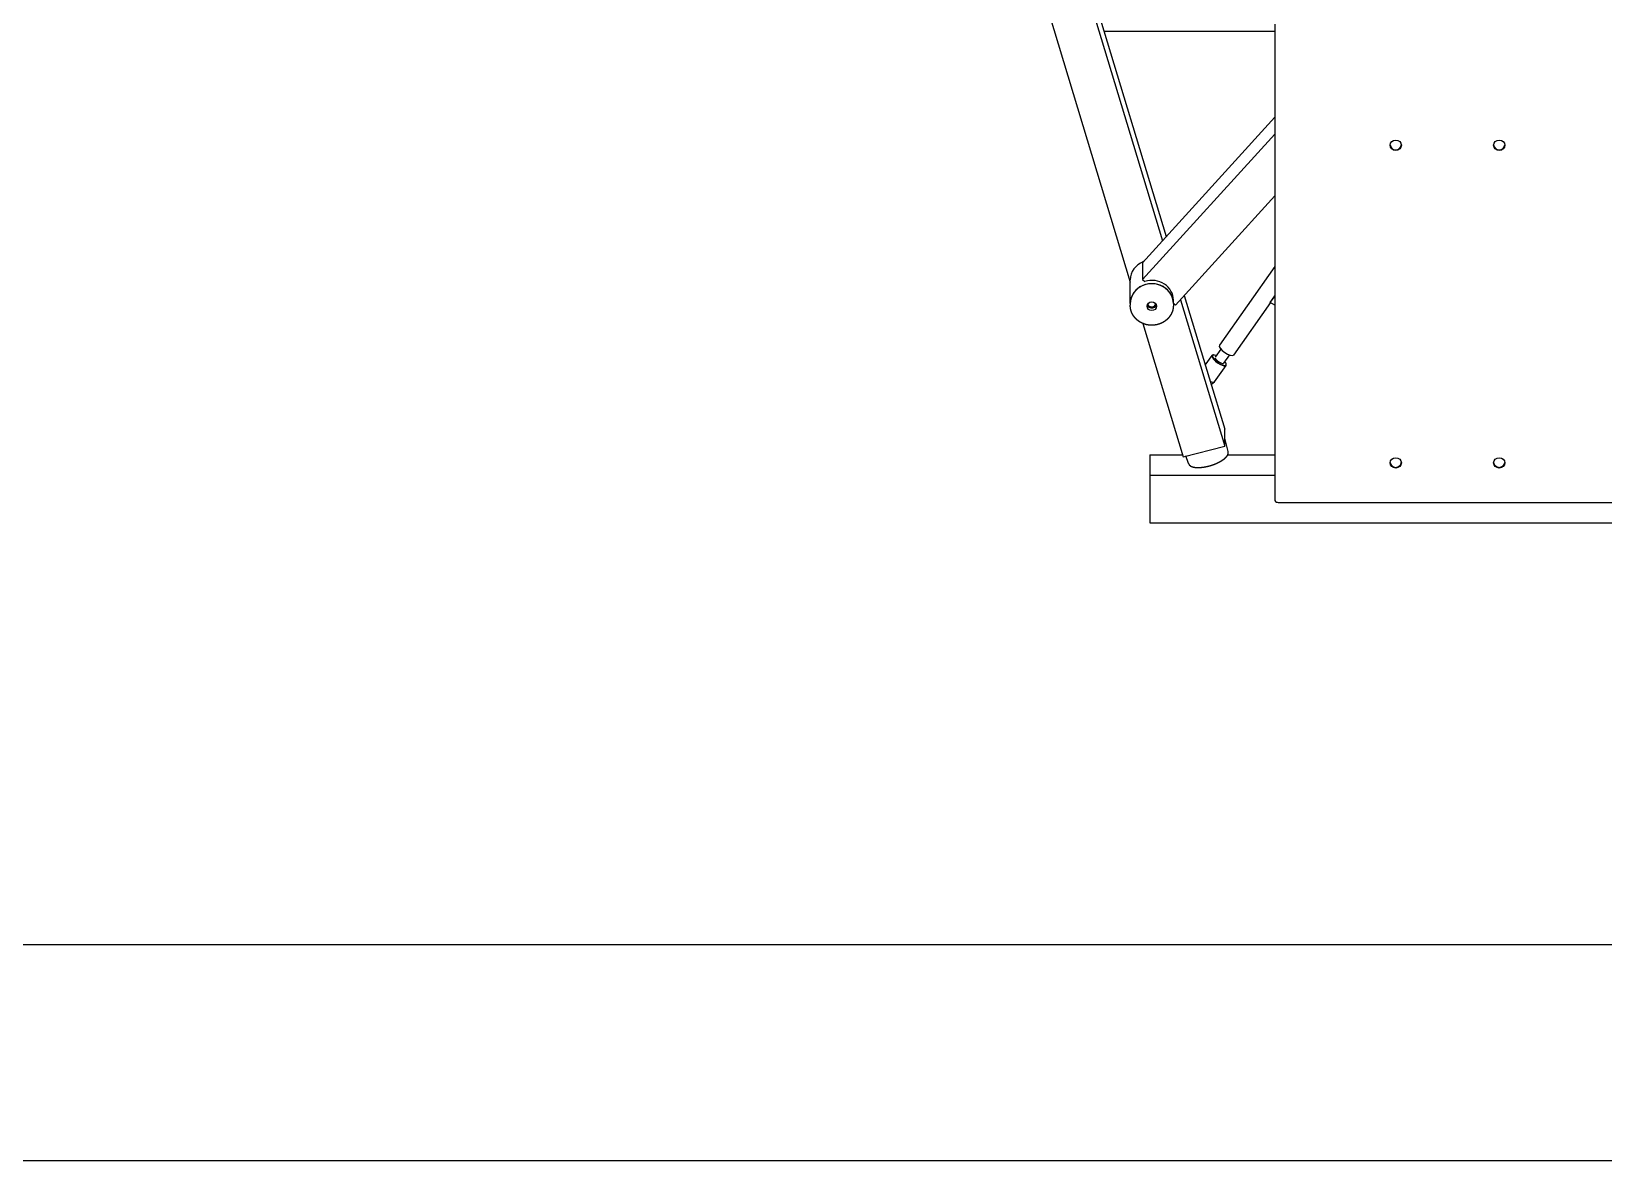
# Model space of a CAD drawing. Header units: millimetres. Extents: x -396 to 32754, y 354 to 22128.
# Drawn here: x 18904 to 20727, y 354 to 1663 of the extents above; entities that cross this region are included whole.
import ezdxf

# ---------------------------------------------------------------- set-up
doc = ezdxf.new("R2010")
doc.units = ezdxf.units.MM
for name, color, linetype in [('equipments', 250, 'Continuous'), ('furniture', 26, 'Continuous'), ('walls', 5, 'Continuous')]:
    doc.layers.add(name, color=color, linetype=linetype)

# ---------------------------------------------------------------- blocks, each defined once
blk = doc.blocks.new('Fit22')
at = {"layer": 'equipments'}
for p, q in [((-557.4, 905), (-367.8, 279.1)), ((-504.7, 902.1), (-330.4, 327)), ((-499.3, 903.9), (-326, 331.9)), ((-200, 569.5), (-398, 569.5)), ((-200, 578), (-200, 25.7)), ((-200, 470.1), (-353.6, 301.5)), ((-200, 450.5), (-353.6, 282)), ((-200, 378.9), (-315.3, 252.4)), ((-353.6, 301.5), (-353.6, 282)), ((-200, 297.1), (-264.5, 205.9)), ((-367.8, 254.1), (-367.8, 281.5)), ((-353.6, 282), (-350.8, 279.8)), ((-317.8, 254.1), (-317.8, 258)), ((-309.7, 258.6), (-258.3, 88.9)), ((-305.3, 263.5), (-276.3, 167.9)), ((-205, 255.3), (-248.1, 194.3)), ((-205.4, 255.5), (-200, 263.2)), ((-200, 263.2), (-205.4, 255.6)), ((-205.4, 255.5), (-205.4, 255.6)), ((-200, 252.3), (-205.4, 255.5)), ((-367.8, 254.1), (-367.8, 252.2)), ((-317.8, 254.4), (-315.3, 252.4)), ((-317.8, 254.1), (-317.8, 252.2)), ((-353.3, 231.1), (-306.5, 76.6)), ((-262.7, 201.4), (-269.4, 192)), ((-280.8, 182.8), (-272.9, 193.9)), ((-271.1, 194.6), (-271.8, 194.5)), ((-270, 163.5), (-256.6, 182.4)), ((-252.9, 194.5), (-259.6, 185.1)), ((-256.6, 184.3), (-256.4, 183.7)), ((-276.3, 167.9), (-258.3, 108.5)), ((-274, 160.3), (-270.2, 163.2)), ((-258.3, 88.9), (-258.3, 108.5)), ((-254.2, 82.5), (-258.3, 98)), ((-345, 78.7), (-345, 55.2)), ((-345, 78.7), (-307.1, 78.7)), ((-306.5, 76.6), (-258.3, 88.9)), ((-300.2, 68.6), (-303.3, 77.4)), ((-254.8, 78.7), (-200, 78.7)), ((-345, 55.2), (-200, 55.2)), ((-345, 55.2), (-345, 0)), ((-194, 23.4), (194, 23.4)), ((-345, 0), (345, 0))]:
    blk.add_line(p, q, dxfattribs=at)
for centre, major_axis, ratio, start_param, end_param in [((-60, 437.6), (6.5, 0), 0.920505, 1.570796326794895, 7.853981633974482), ((-60, 438.4), (6.5, 0), 0.920505, -3.076242, -1.570796), ((-60, 438.4), (6.5, 0), 0.920505, -1.570796, -0.06535), ((60, 437.6), (6.5, 0), 0.920505, 1.570796326794895, 7.853981633974482), ((60, 438.4), (6.5, 0), 0.920505, -3.076242, -1.570796), ((60, 438.4), (6.5, 0), 0.920505, -1.570796, -0.06535), ((-342.8, 281.5), (25, 0), 0.920505, 1.971902, 3.141593), ((-342.8, 254.1), (25, 0), 0.920505, 0.872665, 3.141593), ((-342.8, 254.1), (25, 0), 0.920505, 1.169371, 3.141593), ((-342.8, 258), (25, 0), 0.920505, 0, 1.89661), ((-342.8, 254.1), (25, 0), 0.920505, 0, 1.169371), ((-342.8, 251), (5.5, 0), 0.920505, 1.570796326794897, 7.853981633974483), ((-342.8, 254.1), (25, 0), 0.920505, 0, 0.872665), ((-342.8, 254.1), (5.5, 0), 0.920505, -2.827757, -1.972222), ((-342.8, 254.9), (5, 0), 0.920505, -2.83607, -0.305525), ((-342.8, 254.1), (5.5, 0), 0.920505, -1.972222, -0.313835), ((-256.3, 200.1), (8.17, -5.77), 0.327528, 3.141593, 6.283185), ((-264.8, 188.2), (8.17, -5.77), 0.327528, 2.787597, 6.637181), ((-264.5, 188.5), (7.76, -5.48), 0.327528, 2.254385, 7.170394), ((-264.5, 188.5), (4.9, -3.46), 0.327528, -2.788046, -1.343337), ((-264.5, 188.5), (4.9, -3.46), 0.327528, -1.343337, 0.000718), ((-278.1, 169.3), (8.17, -5.77), 0.327528, -0.970255, 0), ((-60, 69.4), (6.5, 0), 0.920505, 1.570796326794895, 7.853981633974482), ((60, 69.4), (6.5, 0), 0.920505, 1.570796326794895, 7.853981633974482), ((-60, 70.2), (6.5, 0), 0.920505, -3.076242, -1.570796), ((-60, 70.2), (6.5, 0), 0.920505, -1.570796, -0.06535), ((60, 70.2), (6.5, 0), 0.920505, -3.076242, -1.570796), ((60, 70.2), (6.5, 0), 0.920505, -1.570796, -0.06535), ((-194, 25.7), (6, 0), 0.390731, -3.141593, -1.570796)]:
    blk.add_ellipse(centre, major_axis=major_axis, ratio=ratio, start_param=start_param, end_param=end_param, dxfattribs=at)
for points in [[(-367.8, 251.9), (-367.8, 252.2)], [(-367.8, 251.5), (-367.8, 251.9)], [(-367.8, 251.2), (-367.8, 251.5)], [(-367.8, 250.9), (-367.8, 251.2)], [(-367.8, 250.6), (-367.8, 250.9)], [(-367.7, 250.3), (-367.8, 250.6)], [(-367.7, 250), (-367.7, 250.3)], [(-367.7, 249.6), (-367.7, 250)], [(-367.6, 249.3), (-367.7, 249.6)], [(-367.6, 249), (-367.6, 249.3)], [(-367.5, 248.7), (-367.6, 249)], [(-367.5, 248.4), (-367.5, 248.7)], [(-367.4, 248.1), (-367.5, 248.4)], [(-367.4, 247.7), (-367.4, 248.1)], [(-367.3, 247.4), (-367.4, 247.7)], [(-367.2, 247.1), (-367.3, 247.4)], [(-367.2, 246.8), (-367.2, 247.1)], [(-367.1, 246.5), (-367.2, 246.8)], [(-367, 246.2), (-367.1, 246.5)], [(-366.9, 245.8), (-367, 246.2)], [(-366.8, 245.5), (-366.9, 245.8)], [(-366.6, 245.1), (-366.8, 245.5)], [(-366.5, 244.8), (-366.6, 245.1)], [(-366.4, 244.4), (-366.5, 244.8)], [(-366.3, 244.1), (-366.4, 244.4)], [(-366.1, 243.7), (-366.3, 244.1)], [(-366, 243.4), (-366.1, 243.7)], [(-365.8, 243), (-366, 243.4)], [(-365.6, 242.7), (-365.8, 243)], [(-365.5, 242.3), (-365.6, 242.7)], [(-365.3, 242), (-365.5, 242.3)], [(-365.1, 241.7), (-365.3, 242)], [(-364.9, 241.3), (-365.1, 241.7)], [(-364.8, 241), (-364.9, 241.3)], [(-364.6, 240.7), (-364.8, 241)], [(-364.4, 240.4), (-364.6, 240.7)], [(-364.2, 240.1), (-364.4, 240.4)], [(-363.9, 239.7), (-364.2, 240.1)], [(-363.7, 239.4), (-363.9, 239.7)], [(-363.5, 239.1), (-363.7, 239.4)], [(-363.3, 238.8), (-363.5, 239.1)], [(-363, 238.5), (-363.3, 238.8)], [(-362.8, 238.2), (-363, 238.5)], [(-362.6, 237.9), (-362.8, 238.2)], [(-362.3, 237.6), (-362.6, 237.9)], [(-362.1, 237.3), (-362.3, 237.6)], [(-361.8, 237), (-362.1, 237.3)], [(-361.5, 236.7), (-361.8, 237)], [(-323.9, 237), (-324.2, 236.7)], [(-323.7, 237.2), (-323.9, 237)], [(-323.4, 237.5), (-323.7, 237.2)], [(-323.2, 237.8), (-323.4, 237.5)], [(-322.9, 238.1), (-323.2, 237.8)], [(-322.7, 238.4), (-322.9, 238.1)], [(-322.4, 238.7), (-322.7, 238.4)], [(-322.2, 239), (-322.4, 238.7)], [(-322, 239.3), (-322.2, 239)], [(-321.8, 239.6), (-322, 239.3)], [(-321.6, 239.9), (-321.8, 239.6)], [(-321.4, 240.2), (-321.6, 239.9)], [(-321.2, 240.6), (-321.4, 240.2)], [(-321, 240.9), (-321.2, 240.6)], [(-320.8, 241.2), (-321, 240.9)], [(-320.6, 241.5), (-320.8, 241.2)], [(-320.4, 241.9), (-320.6, 241.5)], [(-320.2, 242.2), (-320.4, 241.9)], [(-320.1, 242.5), (-320.2, 242.2)], [(-319.9, 242.9), (-320.1, 242.5)], [(-319.8, 243.2), (-319.9, 242.9)], [(-319.6, 243.5), (-319.8, 243.2)], [(-319.5, 243.9), (-319.6, 243.5)], [(-319.3, 244.2), (-319.5, 243.9)], [(-319.2, 244.6), (-319.3, 244.2)], [(-319.1, 244.9), (-319.2, 244.6)], [(-318.9, 245.3), (-319.1, 244.9)], [(-318.8, 245.6), (-318.9, 245.3)], [(-318.7, 246), (-318.8, 245.6)], [(-318.6, 246.3), (-318.7, 246)], [(-318.5, 246.7), (-318.6, 246.3)], [(-318.4, 247.1), (-318.5, 246.7)], [(-318.3, 247.8), (-318.4, 247.4)], [(-318.4, 247.4), (-318.4, 247.1)], [(-318.2, 248.1), (-318.3, 247.8)], [(-318.1, 248.5), (-318.2, 248.1)], [(-318, 249.2), (-318.1, 248.9)], [(-318.1, 248.9), (-318.1, 248.5)], [(-317.9, 250), (-318, 249.6)], [(-318, 249.6), (-318, 249.2)], [(-317.8, 251.4), (-317.9, 251.1)], [(-317.9, 251.1), (-317.9, 250.7)], [(-317.9, 250.7), (-317.9, 250.3)], [(-317.9, 250.3), (-317.9, 250)], [(-317.8, 252.2), (-317.8, 251.8)], [(-317.8, 251.8), (-317.8, 251.4)], [(-361.3, 236.5), (-361.5, 236.7)], [(-361, 236.2), (-361.3, 236.5)], [(-360.7, 235.9), (-361, 236.2)], [(-360.4, 235.7), (-360.7, 235.9)], [(-360.1, 235.4), (-360.4, 235.7)], [(-359.8, 235.1), (-360.1, 235.4)], [(-359.5, 234.9), (-359.8, 235.1)], [(-359.2, 234.6), (-359.5, 234.9)], [(-358.9, 234.4), (-359.2, 234.6)], [(-358.6, 234.2), (-358.9, 234.4)], [(-358.3, 233.9), (-358.6, 234.2)], [(-358, 233.7), (-358.3, 233.9)], [(-357.7, 233.5), (-358, 233.7)], [(-357.4, 233.3), (-357.7, 233.5)], [(-357, 233), (-357.4, 233.3)], [(-356.7, 232.8), (-357, 233)], [(-356.3, 232.6), (-356.7, 232.8)], [(-356, 232.4), (-356.3, 232.6)], [(-355.7, 232.2), (-356, 232.4)], [(-355.3, 232), (-355.7, 232.2)], [(-355, 231.9), (-355.3, 232)], [(-354.6, 231.7), (-355, 231.9)], [(-354.3, 231.5), (-354.6, 231.7)], [(-353.9, 231.3), (-354.3, 231.5)], [(-353.5, 231.2), (-353.9, 231.3)], [(-353.2, 231), (-353.5, 231.2)], [(-352.8, 230.9), (-353.2, 231)], [(-352.4, 230.7), (-352.8, 230.9)], [(-352.1, 230.6), (-352.4, 230.7)], [(-351.7, 230.4), (-352.1, 230.6)], [(-351.3, 230.3), (-351.7, 230.4)], [(-350.9, 230.2), (-351.3, 230.3)], [(-350.5, 230.1), (-350.9, 230.2)], [(-350.2, 229.9), (-350.5, 230.1)], [(-349.8, 229.8), (-350.2, 229.9)], [(-349.4, 229.7), (-349.8, 229.8)], [(-349, 229.6), (-349.4, 229.7)], [(-348.6, 229.6), (-349, 229.6)], [(-348.2, 229.5), (-348.6, 229.6)], [(-347.8, 229.4), (-348.2, 229.5)], [(-347.4, 229.3), (-347.8, 229.4)], [(-347, 229.3), (-347.4, 229.3)], [(-346.6, 229.2), (-347, 229.3)], [(-346.2, 229.1), (-346.6, 229.2)], [(-345.8, 229.1), (-346.2, 229.1)], [(-345.4, 229.1), (-345.8, 229.1)], [(-345, 229), (-345.4, 229.1)], [(-344.6, 229), (-345, 229)], [(-344.2, 229), (-344.6, 229)], [(-343.8, 228.9), (-344.2, 229)], [(-343.4, 228.9), (-343.8, 228.9)], [(-343, 228.9), (-343.4, 228.9)], [(-342.6, 228.9), (-343, 228.9)], [(-342.2, 228.9), (-342.6, 228.9)], [(-341.8, 228.9), (-342.2, 228.9)], [(-341.4, 229), (-341.8, 228.9)], [(-341, 229), (-341.4, 229)], [(-340.6, 229), (-341, 229)], [(-340.2, 229.1), (-340.6, 229)], [(-339.8, 229.1), (-340.2, 229.1)], [(-339.4, 229.1), (-339.8, 229.1)], [(-339, 229.2), (-339.4, 229.1)], [(-338.6, 229.3), (-339, 229.2)], [(-338.2, 229.3), (-338.6, 229.3)], [(-337.8, 229.4), (-338.2, 229.3)], [(-337.4, 229.5), (-337.8, 229.4)], [(-337, 229.6), (-337.4, 229.5)], [(-336.6, 229.6), (-337, 229.6)], [(-336.3, 229.7), (-336.6, 229.6)], [(-335.9, 229.8), (-336.3, 229.7)], [(-335.5, 230), (-335.9, 229.8)], [(-335.1, 230.1), (-335.5, 230)], [(-334.7, 230.2), (-335.1, 230.1)], [(-334.3, 230.3), (-334.7, 230.2)], [(-334, 230.4), (-334.3, 230.3)], [(-333.6, 230.6), (-334, 230.4)], [(-333.2, 230.7), (-333.6, 230.6)], [(-332.9, 230.9), (-333.2, 230.7)], [(-332.5, 231), (-332.9, 230.9)], [(-332.1, 231.2), (-332.5, 231)], [(-331.8, 231.3), (-332.1, 231.2)], [(-331.4, 231.5), (-331.8, 231.3)], [(-331.1, 231.7), (-331.4, 231.5)], [(-330.7, 231.8), (-331.1, 231.7)], [(-330.4, 232), (-330.7, 231.8)], [(-330, 232.2), (-330.4, 232)], [(-329.7, 232.4), (-330, 232.2)], [(-329.3, 232.6), (-329.7, 232.4)], [(-329, 232.8), (-329.3, 232.6)], [(-328.7, 233), (-329, 232.8)], [(-328.3, 233.2), (-328.7, 233)], [(-328, 233.4), (-328.3, 233.2)], [(-327.7, 233.7), (-328, 233.4)], [(-327.4, 233.9), (-327.7, 233.7)], [(-327.1, 234.1), (-327.4, 233.9)], [(-326.8, 234.4), (-327.1, 234.1)], [(-326.5, 234.6), (-326.8, 234.4)], [(-326.2, 234.8), (-326.5, 234.6)], [(-325.9, 235.1), (-326.2, 234.8)], [(-325.6, 235.3), (-325.9, 235.1)], [(-325.3, 235.6), (-325.6, 235.3)], [(-325, 235.9), (-325.3, 235.6)], [(-324.7, 236.1), (-325, 235.9)], [(-324.5, 236.4), (-324.7, 236.1)], [(-324.2, 236.7), (-324.5, 236.4)], [(-260.5, 72.9), (-260.3, 73)], [(-260.3, 73), (-260, 73.2)], [(-260, 73.2), (-259.8, 73.4)], [(-259.8, 73.4), (-259.5, 73.6)], [(-259.5, 73.6), (-259.3, 73.8)], [(-259.3, 73.8), (-259.1, 73.9)], [(-259.1, 73.9), (-258.8, 74.1)], [(-258.8, 74.1), (-258.6, 74.3)], [(-258.6, 74.3), (-258.4, 74.5)], [(-258.4, 74.5), (-258.2, 74.7)], [(-258.2, 74.7), (-258, 74.8)], [(-258, 74.8), (-257.8, 75)], [(-257.8, 75), (-257.6, 75.2)], [(-257.6, 75.2), (-257.4, 75.4)], [(-257.4, 75.4), (-257.2, 75.6)], [(-257.2, 75.6), (-257, 75.8)], [(-257, 75.8), (-256.8, 76)], [(-256.8, 76), (-256.6, 76.1)], [(-256.6, 76.1), (-256.5, 76.3)], [(-256.5, 76.3), (-256.3, 76.5)], [(-256.3, 76.5), (-256.1, 76.7)], [(-256.1, 76.7), (-256, 76.9)], [(-256, 76.9), (-255.8, 77.1)], [(-255.8, 77.1), (-255.7, 77.3)], [(-255.7, 77.3), (-255.5, 77.5)], [(-255.5, 77.5), (-255.4, 77.7)], [(-255.4, 77.7), (-255.3, 77.9)], [(-255.3, 77.9), (-255.2, 78.1)], [(-255.2, 78.1), (-255.1, 78.2)], [(-255.1, 78.2), (-254.9, 78.4)], [(-254.9, 78.4), (-254.8, 78.6)], [(-254.8, 78.6), (-254.7, 78.8)], [(-254.7, 79), (-254.6, 79.2)], [(-254.7, 78.8), (-254.7, 79)], [(-254.6, 79.2), (-254.5, 79.4)], [(-254.5, 79.4), (-254.4, 79.6)], [(-254.4, 79.8), (-254.3, 80)], [(-254.4, 79.6), (-254.4, 79.8)], [(-254.3, 80.1), (-254.2, 80.3)], [(-254.3, 80), (-254.3, 80.1)], [(-254.2, 82.3), (-254.2, 82.5)], [(-254.2, 82.2), (-254.2, 82.3)], [(-254.1, 82), (-254.2, 82.2)], [(-254.2, 80.6), (-254.1, 80.8)], [(-254.2, 80.4), (-254.2, 80.6)], [(-254.2, 80.3), (-254.2, 80.4)], [(-254.1, 81.9), (-254.1, 82)], [(-254.1, 81.7), (-254.1, 81.9)], [(-254.1, 81.6), (-254.1, 81.7)], [(-254.1, 81.4), (-254.1, 81.6)], [(-254.1, 81.2), (-254.1, 81.4)], [(-254.1, 81.1), (-254.1, 81.2)], [(-254.1, 80.9), (-254.1, 81.1)], [(-254.1, 80.8), (-254.1, 80.9)], [(-300.2, 68.6), (-300.2, 68.4)], [(-300.2, 68.4), (-300.1, 68.3)], [(-300.1, 68.3), (-300.1, 68.2)], [(-300.1, 68.2), (-300, 68)], [(-300, 68), (-299.9, 67.9)], [(-299.9, 67.9), (-299.9, 67.8)], [(-299.9, 67.8), (-299.8, 67.6)], [(-299.8, 67.6), (-299.7, 67.5)], [(-299.7, 67.5), (-299.6, 67.4)], [(-299.6, 67.4), (-299.5, 67.3)], [(-299.5, 67.3), (-299.4, 67.2)], [(-299.4, 67.2), (-299.4, 67.1)], [(-299.4, 67.1), (-299.3, 66.9)], [(-299.3, 66.9), (-299.1, 66.8)], [(-299.1, 66.8), (-299, 66.7)], [(-299, 66.7), (-298.9, 66.6)], [(-298.9, 66.6), (-298.8, 66.5)], [(-298.8, 66.5), (-298.7, 66.4)], [(-298.7, 66.4), (-298.6, 66.3)], [(-298.6, 66.3), (-298.4, 66.2)], [(-298.4, 66.2), (-298.3, 66.1)], [(-298.3, 66.1), (-298.1, 66)], [(-298.1, 66), (-298, 65.9)], [(-298, 65.9), (-297.8, 65.8)], [(-297.8, 65.8), (-297.6, 65.7)], [(-297.6, 65.7), (-297.4, 65.6)], [(-297.4, 65.6), (-297.3, 65.5)], [(-297.3, 65.5), (-297.1, 65.4)], [(-297.1, 65.4), (-296.9, 65.3)], [(-296.9, 65.3), (-296.7, 65.2)], [(-296.7, 65.2), (-296.5, 65.2)], [(-296.5, 65.2), (-296.3, 65.1)], [(-296.3, 65.1), (-296.1, 65)], [(-296.1, 65), (-295.9, 64.9)], [(-295.9, 64.9), (-295.6, 64.9)], [(-295.6, 64.9), (-295.4, 64.8)], [(-295.4, 64.8), (-295.2, 64.7)], [(-295.2, 64.7), (-295, 64.7)], [(-295, 64.7), (-294.7, 64.6)], [(-294.7, 64.6), (-294.5, 64.6)], [(-294.5, 64.6), (-294.2, 64.5)], [(-294.2, 64.5), (-294, 64.5)], [(-294, 64.5), (-293.7, 64.4)], [(-293.7, 64.4), (-293.5, 64.4)], [(-293.5, 64.4), (-293.2, 64.3)], [(-293.2, 64.3), (-292.9, 64.3)], [(-292.9, 64.3), (-292.6, 64.2)], [(-292.6, 64.2), (-292.3, 64.2)], [(-292.3, 64.2), (-292, 64.2)], [(-292, 64.2), (-291.7, 64.1)], [(-291.7, 64.1), (-291.4, 64.1)], [(-291.4, 64.1), (-291.1, 64.1)], [(-291.1, 64.1), (-290.8, 64.1)], [(-290.8, 64.1), (-290.5, 64.1)], [(-290.5, 64.1), (-290.2, 64.1)], [(-290.2, 64.1), (-289.9, 64)], [(-289.9, 64), (-289.6, 64)], [(-289.6, 64), (-289.3, 64)], [(-289.3, 64), (-288.9, 64)], [(-288.9, 64), (-288.6, 64)], [(-288.6, 64), (-288.3, 64)], [(-288.3, 64), (-288, 64.1)], [(-288, 64.1), (-287.6, 64.1)], [(-287.6, 64.1), (-287.3, 64.1)], [(-287.3, 64.1), (-287, 64.1)], [(-287, 64.1), (-286.6, 64.1)], [(-286.6, 64.1), (-286.3, 64.1)], [(-286.3, 64.1), (-285.9, 64.2)], [(-285.9, 64.2), (-285.6, 64.2)], [(-285.6, 64.2), (-285.3, 64.2)], [(-285.3, 64.2), (-284.9, 64.3)], [(-284.9, 64.3), (-284.6, 64.3)], [(-284.6, 64.3), (-284.2, 64.4)], [(-284.2, 64.4), (-283.8, 64.4)], [(-283.8, 64.4), (-283.5, 64.4)], [(-283.5, 64.4), (-283.1, 64.5)], [(-283.1, 64.5), (-282.8, 64.5)], [(-282.8, 64.5), (-282.4, 64.6)], [(-282.4, 64.6), (-282, 64.7)], [(-282, 64.7), (-281.7, 64.7)], [(-281.7, 64.7), (-281.3, 64.8)], [(-281.3, 64.8), (-281, 64.8)], [(-281, 64.8), (-280.6, 64.9)], [(-280.6, 64.9), (-280.2, 65)], [(-280.2, 65), (-279.9, 65.1)], [(-279.9, 65.1), (-279.5, 65.1)], [(-279.5, 65.1), (-279.1, 65.2)], [(-279.1, 65.2), (-278.8, 65.3)], [(-278.8, 65.3), (-278.4, 65.4)], [(-278.4, 65.4), (-278, 65.5)], [(-278, 65.5), (-277.7, 65.6)], [(-277.7, 65.6), (-277.3, 65.6)], [(-277.3, 65.6), (-276.9, 65.7)], [(-276.9, 65.7), (-276.6, 65.8)], [(-276.6, 65.8), (-276.2, 65.9)], [(-276.2, 65.9), (-275.8, 66)], [(-275.8, 66), (-275.5, 66.1)], [(-275.5, 66.1), (-275.1, 66.2)], [(-275.1, 66.2), (-274.7, 66.4)], [(-274.7, 66.4), (-274.4, 66.5)], [(-274.4, 66.5), (-274, 66.6)], [(-274, 66.6), (-273.7, 66.7)], [(-273.7, 66.7), (-273.3, 66.8)], [(-273.3, 66.8), (-272.9, 66.9)], [(-272.9, 66.9), (-272.6, 67)], [(-272.6, 67), (-272.2, 67.2)], [(-272.2, 67.2), (-271.9, 67.3)], [(-271.9, 67.3), (-271.5, 67.4)], [(-271.5, 67.4), (-271.2, 67.5)], [(-271.2, 67.5), (-270.8, 67.7)], [(-270.8, 67.7), (-270.4, 67.8)], [(-270.4, 67.8), (-270.1, 67.9)], [(-270.1, 67.9), (-269.8, 68.1)], [(-269.8, 68.1), (-269.4, 68.2)], [(-269.4, 68.2), (-269.1, 68.4)], [(-269.1, 68.4), (-268.7, 68.5)], [(-268.7, 68.5), (-268.4, 68.6)], [(-268.4, 68.6), (-268, 68.8)], [(-268, 68.8), (-267.7, 68.9)], [(-267.7, 68.9), (-267.4, 69.1)], [(-267.4, 69.1), (-267, 69.2)], [(-267, 69.2), (-266.7, 69.4)], [(-266.7, 69.4), (-266.4, 69.5)], [(-266.4, 69.5), (-266.1, 69.7)], [(-266.1, 69.7), (-265.7, 69.8)], [(-265.7, 69.8), (-265.4, 70)], [(-265.4, 70), (-265.1, 70.2)], [(-265.1, 70.2), (-264.8, 70.3)], [(-264.8, 70.3), (-264.5, 70.5)], [(-264.5, 70.5), (-264.2, 70.6)], [(-264.2, 70.6), (-263.9, 70.8)], [(-263.9, 70.8), (-263.6, 71)], [(-263.6, 71), (-263.3, 71.1)], [(-263.3, 71.1), (-263, 71.3)], [(-263, 71.3), (-262.7, 71.5)], [(-262.7, 71.5), (-262.4, 71.6)], [(-262.4, 71.6), (-262.1, 71.8)], [(-262.1, 71.8), (-261.9, 72)], [(-261.9, 72), (-261.6, 72.2)], [(-261.6, 72.2), (-261.3, 72.3)], [(-261.3, 72.3), (-261.1, 72.5)], [(-261.1, 72.5), (-260.8, 72.7)], [(-260.8, 72.7), (-260.5, 72.9)]]:
    blk.add_open_spline(points, degree=1, dxfattribs=at)

msp = doc.modelspace()

# ---------------------------------------------------------------- linework, layer by layer
at = {"layer": 'walls'}
for points in [[(-296.4, 7529), (-296.4, 604), (-296.4, 354), (21593.2, 354.1)], [(21593.2, 1449), (21473.2, 1449), (21473.2, 604), (16378.6, 604), (16378.6, 1329), (15648.6, 1329)]]:
    msp.add_lwpolyline(points, dxfattribs=at)

# ---------------------------------------------------------------- block references
at = {"layer": 'furniture'}
msp.add_blockref('Fit22', (20546.2, 1093.4), dxfattribs=at)

doc.saveas('drawing.dxf')
